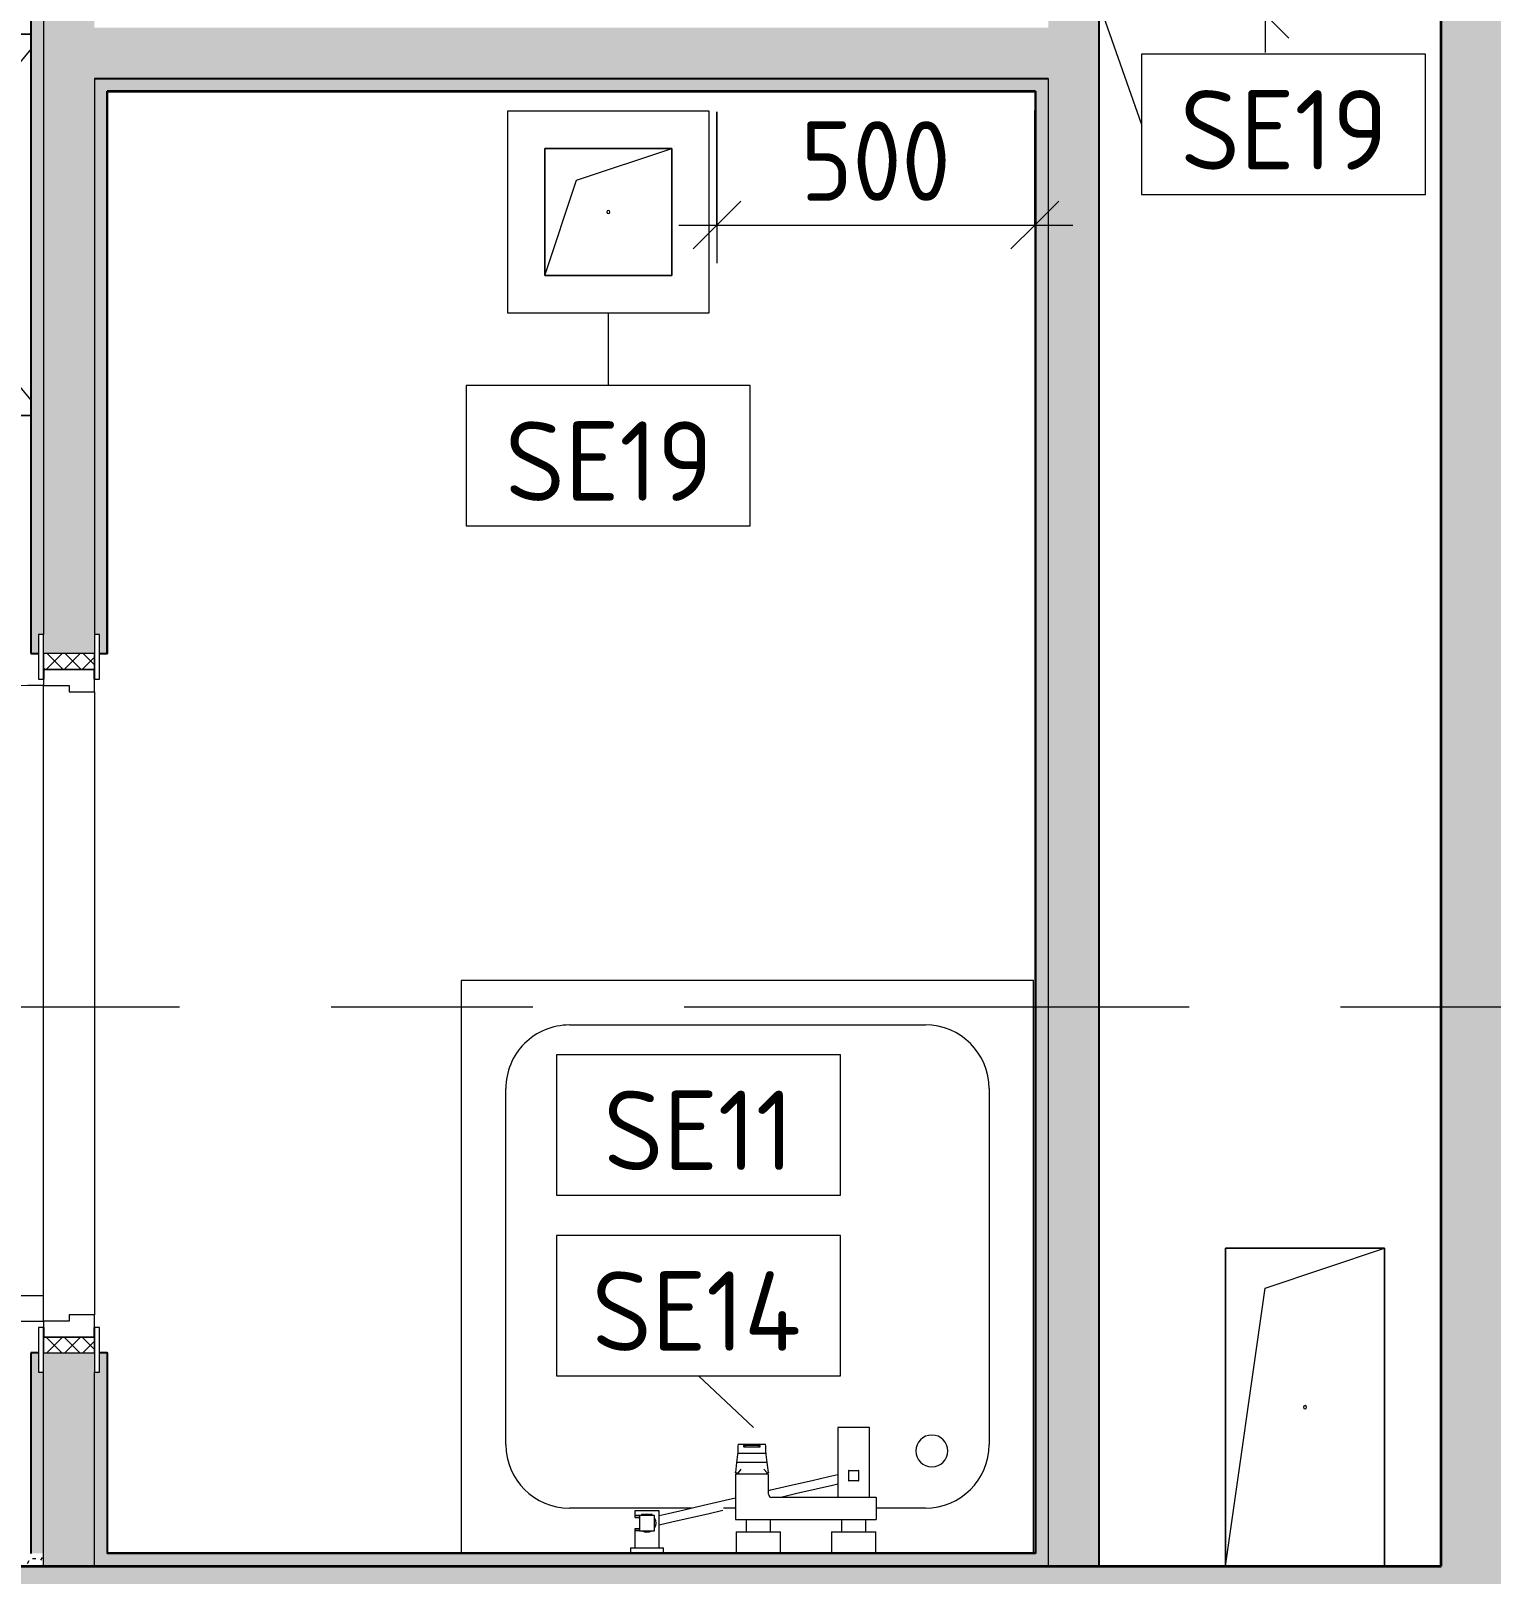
# Model space of a CAD drawing. Header units: millimetres. Extents: x 11693 to 241752, y -8553 to 29926.
# Drawn here: x 220334 to 222630, y 17257 to 19685 of the extents above; entities that cross this region are included whole.
import ezdxf

# ---------------------------------------------------------------- set-up
doc = ezdxf.new("R2010")
doc.units = ezdxf.units.MM
doc.linetypes.add('Осевая', pattern=[1587.5, 317.5, -238.125, 793.75, -238.125])
for name, color, linetype, lineweight in [('A-ANNO-DIMS', 7, 'Continuous', 9), ('A-ANNO-DIMS-50', 7, 'Continuous', 9), ('A-DOOR', 7, 'Continuous', 9), ('A-DOOR-1', 7, 'Continuous', 15), ('A-DOOR-FRAM', 7, 'Continuous', 15), ('A-DOOR-FRAM-1', 7, 'Continuous', 9), ('A-GENM', 7, 'Continuous', 9), ('A-WALL-2', 7, 'Continuous', 9), ('I-FURN', 7, 'Continuous', 9), ('I-WALL', 7, 'Continuous', 9), ('P-SANR-FIXT-IDEN', 7, 'Continuous', 9), ('Оси-2', 7, 'Осевая', 9)]:
    doc.layers.add(name, color=color, linetype=linetype, lineweight=lineweight)
for name, color, linetype, lineweight, true_color in [('A-DETL-GENF-1', 7, 'Continuous', 9, 0x4994b4), ('A-WALL-1', 7, 'Continuous', 25, 0x3c3c3c), ('A-WALL-3', 7, 'Continuous', 35, 0x3c3c3c), ('A-WALL-FNSH-1', 7, 'Continuous', 15, 0x3c3c3c), ('P-SANR-FIXT-1', 7, 'Continuous', 15, 0x4994b4)]:
    doc.layers.add(name, color=color, linetype=linetype, lineweight=lineweight, true_color=true_color)
doc.styles.add('GOST Common_1', font='GOST_Common.ttf', dxfattribs={"height": 125})
doc.styles.add('ISOCPEUR', font='isocpeur.ttf', dxfattribs={"width": 0.9, "height": 125})
doc.dimstyles.new('ISO-2_5_0_9К_БОЛЬШОЙ', dxfattribs={"dimscale": 304.8, "dimtxt": 124.497647, "dimasz": 0.246063, "dimexe": 0.19685, "dimexo": 0.492126, "dimgap": 0, "dimtad": 1, "dimdec": 0, "dimrnd": 10, "dimzin": 0, "dimdsep": 46, "dimtxsty": 'ISOCPEUR', "dimblk1": 'OBLIQUE', "dimblk2": 'OBLIQUE', "dimsah": 1, "dimcen": 0.09, "dimdle": 0.19685, "dimazin": 0, "dimtfac": 1, "dimtdec": 4, "dimtix": 1, "dimtmove": 0, "dimatfit": 3, "dimfxl": 1, "dimtvp": 1, "dimtolj": 1, "dimtzin": 0, "dimarcsym": 2})
pattern_1 = [(45, (133392.07, 0), (-28.51196, 28.51196), []), (45, (133420.583, 0), (-28.51196, 28.51196), [50.403, -10.081, 1.676, -8.404])]
pattern_2 = [(135, (133392.07, 0), (-37.717076, -37.717076), [53.34, -8.89, 1.778, -8.89]), (135, (133392.07, 37.694), (-37.717076, -37.717076), []), (50, (133392.07, 0), (63.763904, -5.57885), [6.667, -73.342]), (355, (133392.07, 0), (-12.334876, 66.869514), [5.334, -58.674]), (100.451, (133397.385, -0.465), (51.43036, 61.29098), [5.667, -62.332]), (46.184, (133392.07, 17.78), (94.87722, -14.714836), [10.001, -110.014]), (96.636, (133399.98, 16.55), (83.091155, 86.599305), [8.5, -93.497]), (351.184, (133392.07, 17.78), (83.09204, 86.59928), [8.001, -88.011]), (21, (133400.96, 13.335), (53.064487, -35.792726), [6.667, -73.342]), (326, (133400.96, 13.335), (21.63066, 64.46546), [5.334, -58.674]), (71.451, (133405.38, 10.35), (74.69646, 28.672367), [5.667, -62.332]), (37.5, (133392.07, 0), (1.080413, 29.594271), [1.676, -56.286, 1.676, -57.887, -58.896]), (37.5, (133392.07, 0), (1.080413, 29.594271), [-117.526, 1.676, -57.22]), (7.5, (133392.07, 0), (23.386368, 35.063507), [1.676, -32.283, 1.676, -54.953, -22.447]), (7.5, (133392.07, 0), (23.386368, 35.063507), [-90.589, 1.676, -20.771]), (327.5, (133372.246, 0), (47.456567, -2.0054684), [1.676, -20.549, 1.676, -67.666, -92.011]), (327.5, (133372.246, 0), (47.456567, -2.0054684), [-91.567, 1.676, -90.335]), (317.5, (133363.356, 0), (51.844948, 8.89904), [1.676, -27.216, 1.676, -44.374, -65.341]), (317.5, (133363.356, 0), (51.844948, 8.89904), [-74.943, 1.676, -63.665])]
pattern_3 = [(0, (133392.07, 0), (60.96, 15.24), [5.029, -40.691, 5.029, -40.691, -243.84]), (0, (133392.07, 0), (60.96, 15.24), [-91.44, 5.029, -86.411, 5.029, -40.691, -106.68]), (0, (133392.07, 0), (60.96, 15.24), [-228.6, 5.029, -25.451, 5.029, -71.171]), (120, (133414.93, 7.62), (-43.6782272, 45.1729086), [5.029, -40.691, 5.029, -40.691, -243.84]), (120, (133414.93, 7.62), (-43.6782272, 45.1729086), [-91.44, 5.029, -86.411, 5.029, -40.691, -106.68]), (120, (133414.93, 7.62), (-43.6782272, 45.1729086), [-228.6, 5.029, -25.451, 5.029, -71.171]), (240, (133422.55, 38.1), (-17.2817728, -60.4129086), [5.029, -40.691, 5.029, -40.691, -243.84]), (240, (133422.55, 38.1), (-17.2817728, -60.4129086), [-91.44, 5.029, -86.411, 5.029, -40.691, -106.68]), (240, (133422.55, 38.1), (-17.2817728, -60.4129086), [-228.6, 5.029, -25.451, 5.029, -71.171])]

# ---------------------------------------------------------------- blocks, each defined once
blk = doc.blocks.new('SND_Aquanet_Душевой поддон_HX108_Квадратный_С опорами_Сантехкомплект__$ - 900х900-30658251-Фрагмент 2_7')
at = {"layer": 'P-SANR-FIXT-1'}
for p, q in [((-202, 450), (-450, 450)), ((-450, 450), (-450, -450)), ((-52, 450), (-132, 450)), ((132.2, 450), (18, 450)), ((450, 450), (183.8, 450)), ((450, -450), (450, 450)), ((-280, 380), (-203, 380)), ((19, 380), (37.7, 380)), ((87.8, 380), (280, 380)), ((-380, -280), (-380, 280)), ((380, 280), (380, -280)), ((280, -380), (-280, -380)), ((-450, -450), (450, -450))]:
    blk.add_line(p, q, dxfattribs=at)
for centre, radius, start, end in [((-280, 280), 100, 90, 180), ((280, 280), 100, 0, 90), ((-290, 290), 25, 90, 270), ((-290, 290), 25, 270, 90), ((-280, -280), 100, 180, 270), ((280, -280), 100, 270, 0)]:
    blk.add_arc(centre, radius, start, end, dxfattribs=at)
blk = doc.blocks.new('110_Дверь_СКБ_1Ст_Внутренняя1 - Д-3 _п_ 1100x2100h_много всего-32422909-Фрагмент 2_7')
at = {"layer": 'A-DOOR'}
h = blk.add_hatch(dxfattribs=at)
h.set_pattern_fill('FP_85', color=256, style=0, pattern_type=2)
h.set_pattern_definition([(135, (1751.41, 104.685), (-14.14214, -14.14214), []), (225, (1751.41, 104.685), (14.14214, -14.14214), [])])
h.paths.add_polyline_path([(537.5, 40), (537.5, -40), (562.5, -40), (562.5, 40)])
at = {"layer": 'A-DOOR-FRAM-1'}
h = blk.add_hatch(dxfattribs=at)
h.set_pattern_fill('FP_86', color=256, style=0, pattern_type=2)
h.set_pattern_definition([(45, (-371.384, 104.685), (-14.1421, 14.1421), []), (135, (-371.384, 104.685), (-14.1421, -14.1421), [])])
h.paths.add_polyline_path([(-537.5, 40), (-537.5, -40), (-512.5, -40), (-512.5, 40)])
at = {"layer": 'A-DOOR'}
blk.add_arc((-487.5, 40), 1000, 360, 90, dxfattribs=at)
at = {"layer": 'A-DOOR-1'}
for p, q in [((-487.5, 1040), (-487.5, 40)), ((-447.5, 1040), (-487.5, 1040)), ((-447.5, 40), (-447.5, 1040)), ((-487.5, 40), (-447.5, 40))]:
    blk.add_line(p, q, dxfattribs=at)
at = {"layer": 'A-DOOR-FRAM'}
for p, q in [((-497.5, 48), (-567.5, 48)), ((-567.5, 48), (-567.5, 40)), ((-567.5, 40), (-497.5, 40)), ((-512.5, 40), (-537.5, 40)), ((-537.5, 40), (-537.5, -40)), ((-487.5, 40), (-512.5, 40)), ((-512.5, 40), (-512.5, -40)), ((-512.5, -40), (-512.5, 40)), ((-497.5, 40), (-512.5, 40)), ((-512.5, 40), (-512.5, 39)), ((-512.5, 39), (-497.5, 39)), ((-497.5, 40), (-497.5, 48)), ((-497.5, 39), (-497.5, 40)), ((-487.5, 0), (-487.5, 40)), ((512.5, 40), (512.5, 0)), ((537.5, 40), (512.5, 40)), ((592.5, 48), (522.5, 48)), ((522.5, 48), (522.5, 40)), ((537.5, 40), (522.5, 40)), ((522.5, 40), (522.5, 39)), ((522.5, 40), (592.5, 40)), ((522.5, 39), (537.5, 39)), ((537.5, -40), (537.5, 40)), ((562.5, 40), (537.5, 40)), ((537.5, 40), (537.5, -40)), ((537.5, 39), (537.5, 40)), ((562.5, -40), (562.5, 40)), ((592.5, 40), (592.5, 48)), ((-477.5, 0), (-487.5, 0)), ((-477.5, -40), (-477.5, 0)), ((512.5, 0), (502.5, 0)), ((502.5, 0), (502.5, -40)), ((-497.5, -40), (-567.5, -40)), ((-567.5, -40), (-567.5, -48)), ((-567.5, -48), (-497.5, -48)), ((-537.5, -40), (-512.5, -40)), ((-497.5, -39), (-512.5, -39)), ((-512.5, -39), (-512.5, -40)), ((-512.5, -40), (-477.5, -40)), ((-512.5, -40), (-497.5, -40)), ((-497.5, -40), (-497.5, -39)), ((-497.5, -48), (-497.5, -40)), ((502.5, -40), (537.5, -40)), ((537.5, -39), (522.5, -39)), ((522.5, -39), (522.5, -40)), ((522.5, -40), (537.5, -40)), ((592.5, -40), (522.5, -40)), ((522.5, -40), (522.5, -48)), ((522.5, -48), (592.5, -48)), ((537.5, -40), (537.5, -39)), ((537.5, -40), (562.5, -40)), ((592.5, -48), (592.5, -40))]:
    blk.add_line(p, q, dxfattribs=at)
blk = doc.blocks.new('GM_Отверстие прямоугольное _в плите_ - Отверстие-21613015-Фрагмент 2_7')
at = {"layer": 'A-GENM'}
for p, q in [((-125, -250), (-125, 250)), ((-125, 250), (125, 250)), ((125, 250), (-125, 250)), ((-125, 250), (-125, -250)), ((-62.5, 187.5), (125, 250)), ((125, 250), (125, -250)), ((125, -250), (125, 250)), ((-125, -250), (-62.5, 187.5))]:
    blk.add_line(p, q, dxfattribs=at)
for start, end in [(360, 180), (180, 360)]:
    blk.add_arc((0, 0), 2.5, start, end, dxfattribs=at)
blk = doc.blocks.new('GM_Отверстие прямоугольное _в плите_ - Отверстие-V299-Фрагмент 2_7')
at = {"layer": 'A-GENM'}
for p, q in [((-100, -100), (-100, 100)), ((-100, 100), (100, 100)), ((100, 100), (-100, 100)), ((-100, 100), (-100, -100)), ((-50, 50), (100, 100)), ((100, 100), (100, -100)), ((100, -100), (100, 100)), ((-100, -100), (-50, 50)), ((100, -100), (-100, -100)), ((-100, -100), (100, -100))]:
    blk.add_line(p, q, dxfattribs=at)
for start, end in [(360, 180), (180, 360)]:
    blk.add_arc((0, 0), 2.5, start, end, dxfattribs=at)
blk = doc.blocks.new('Шкаф параметрический - 1_151-26337211-Фрагмент 2_7')
at = {"layer": 'I-FURN'}
for p, q in [((0, -500), (576, -20)), ((0, -20), (0, -500)), ((0, -500), (0, -20)), ((24, -20), (600, -500)), ((600, -500), (600, -20)), ((600, -20), (600, -500)), ((0, -500), (600, -500)), ((600, -500), (0, -500))]:
    blk.add_line(p, q, dxfattribs=at)
blk = doc.blocks.new('Plumbing_Drainage_hansgrohe_56248XXX-RainDrain-Point-Complete-set-po - 800 Stainless Steel Optic-V301-Фрагмент 2_7')
at = {"layer": 'A-DETL-GENF-1'}
for p, q in [((158.5, 158.5), (-158.5, 158.5)), ((-158.5, 158.5), (-158.5, -158.5)), ((158.5, -158.5), (158.5, 158.5)), ((-158.5, -158.5), (158.5, -158.5))]:
    blk.add_line(p, q, dxfattribs=at)
blk = doc.blocks.new('Смеситель для ванны с душевым гарнитуром - Смеситель для ванны с душевым гарнитуром-30756537-Фрагмент 2_7')
at = {"layer": 'P-SANR-FIXT-1'}
for p, q in [((88210.7, 17487.8), (88210.7, 17378.3)), ((88260.2, 17488.3), (88211.2, 17488.3)), ((88260.7, 17378.3), (88260.7, 17487.8)), ((88054.2, 17462.1), (88053.7, 17458.6)), ((88053.7, 17458.6), (88053.7, 17449.8)), ((88054.2, 17462.1), (88097.3, 17462.1)), ((88063.2, 17457.5), (88063.2, 17459.9)), ((88065.3, 17460.2), (88086.1, 17460.2)), ((88065.3, 17460.2), (88065.3, 17457.2)), ((88086.1, 17457.2), (88065.3, 17457.2)), ((88086.1, 17460.2), (88086.1, 17457.2)), ((88088.2, 17458.1), (88087.4, 17458.1)), ((88088.2, 17459.9), (88088.2, 17457.5)), ((88097.7, 17458.6), (88097.3, 17462.1)), ((88097.7, 17449.8), (88097.7, 17458.6)), ((88051.7, 17433), (88049.8, 17417.4)), ((88053.3, 17445.9), (88051.7, 17433)), ((88099.7, 17433), (88051.7, 17433)), ((88053.5, 17447.4), (88053.3, 17445.9)), ((88053.8, 17449.8), (88053.5, 17447.4)), ((88097.9, 17447.4), (88053.5, 17447.4)), ((88097.9, 17447.4), (88097.7, 17449.8)), ((88098.1, 17445.9), (88097.9, 17447.4)), ((88099.7, 17433), (88098.1, 17445.9)), ((88101.6, 17417.4), (88099.7, 17433)), ((88049.7, 17413.8), (88049.7, 17344.3)), ((88049.7, 17413.8), (88049.7, 17344.3)), ((88049.8, 17416.6), (88049.8, 17417.4)), ((88049.8, 17416.6), (88054.9, 17416.6)), ((88100.7, 17414.8), (88050.7, 17414.8)), ((88100.7, 17414.8), (88050.7, 17414.8)), ((88053.1, 17414.8), (88058.6, 17422.5)), ((88098.7, 17416.6), (88101.6, 17416.6)), ((88101.6, 17417.4), (88101.6, 17416.6)), ((88101.7, 17383.3), (88101.7, 17413.8)), ((88101.7, 17383.3), (88101.7, 17413.8)), ((88227.7, 17420.3), (88227.7, 17404.3)), ((88227.9, 17420.3), (88227.7, 17420.3)), ((88227.7, 17420.3), (88228.2, 17420.3)), ((88228.2, 17420.3), (88243.2, 17420.3)), ((88243.2, 17420.3), (88243.7, 17420.3)), ((88243.7, 17420.3), (88243.6, 17420.3)), ((88243.7, 17404.3), (88243.7, 17420.3)), ((88228.2, 17404.3), (88227.7, 17404.3)), ((88227.7, 17404.3), (88227.9, 17404.3)), ((88243.2, 17404.3), (88228.2, 17404.3)), ((88243.7, 17404.3), (88243.2, 17404.3)), ((88243.6, 17404.3), (88243.7, 17404.3)), ((87930, 17357), (87891.5, 17357)), ((87891.5, 17357), (87891.5, 17349.5)), ((87930, 17299), (87930, 17357)), ((88049.7, 17361.9), (88046.7, 17361.3)), ((88270.7, 17378.3), (88106.7, 17378.3)), ((88270.7, 17378.3), (88106.7, 17378.3)), ((88271.7, 17344.3), (88271.7, 17377.3)), ((88271.7, 17344.3), (88271.7, 17377.3)), ((87898.7, 17349.5), (87891.5, 17349.5)), ((87891.5, 17349.5), (87891.5, 17347.3)), ((87891.5, 17349.5), (87898.7, 17349.5)), ((87892, 17346.8), (87898.7, 17346.8)), ((87922.7, 17349.8), (87898.7, 17349.8)), ((87898.7, 17349.8), (87898.7, 17325.8)), ((87902.3, 17351.3), (87902.3, 17349.8)), ((87902.3, 17351.3), (87902.3, 17349.8)), ((87902.3, 17351.3), (87902.3, 17349.8)), ((87902.3, 17351.3), (87902.3, 17349.8)), ((87902.3, 17351.3), (87902.3, 17349.8)), ((87902.3, 17351.3), (87902.3, 17349.8)), ((87902.3, 17351.3), (87902.3, 17349.8)), ((87902.3, 17351.3), (87902.3, 17349.8)), ((87902.3, 17351.3), (87905.5, 17351.3)), ((87905.5, 17351.3), (87902.3, 17351.3)), ((87902.3, 17351.3), (87905.5, 17351.3)), ((87905.5, 17351.3), (87902.3, 17351.3)), ((87902.3, 17351.3), (87905.5, 17351.3)), ((87905.5, 17351.3), (87902.3, 17351.3)), ((87902.3, 17351.3), (87905.5, 17351.3)), ((87905.5, 17351.3), (87902.3, 17351.3)), ((87902.3, 17351.3), (87905.5, 17351.3)), ((87905.5, 17351.3), (87902.3, 17351.3)), ((87902.3, 17351.3), (87905.5, 17351.3)), ((87905.5, 17351.3), (87902.3, 17351.3)), ((87902.3, 17351.3), (87905.5, 17351.3)), ((87905.5, 17351.3), (87902.3, 17351.3)), ((87902.3, 17351.3), (87905.5, 17351.3)), ((87905.5, 17351.3), (87902.3, 17351.3)), ((87905.5, 17349.8), (87905.5, 17351.3)), ((87905.5, 17349.8), (87905.5, 17351.3)), ((87905.5, 17349.8), (87905.5, 17351.3)), ((87905.5, 17349.8), (87905.5, 17351.3)), ((87905.5, 17349.8), (87905.5, 17351.3)), ((87905.5, 17349.8), (87905.5, 17351.3)), ((87905.5, 17349.8), (87905.5, 17351.3)), ((87905.5, 17349.8), (87905.5, 17351.3)), ((87906.9, 17351.3), (87906.9, 17349.8)), ((87906.9, 17351.3), (87906.9, 17349.8)), ((87906.9, 17351.3), (87906.9, 17349.8)), ((87906.9, 17351.3), (87906.9, 17349.8)), ((87906.9, 17351.3), (87906.9, 17349.8)), ((87906.9, 17351.3), (87906.9, 17349.8)), ((87906.9, 17351.3), (87906.9, 17349.8)), ((87906.9, 17351.3), (87906.9, 17349.8)), ((87906.9, 17351.3), (87910.1, 17351.3)), ((87910.1, 17351.3), (87906.9, 17351.3)), ((87906.9, 17351.3), (87910.1, 17351.3)), ((87910.1, 17351.3), (87906.9, 17351.3)), ((87906.9, 17351.3), (87910.1, 17351.3)), ((87910.1, 17351.3), (87906.9, 17351.3)), ((87906.9, 17351.3), (87910.1, 17351.3)), ((87910.1, 17351.3), (87906.9, 17351.3)), ((87906.9, 17351.3), (87910.1, 17351.3)), ((87910.1, 17351.3), (87906.9, 17351.3)), ((87906.9, 17351.3), (87910.1, 17351.3)), ((87910.1, 17351.3), (87906.9, 17351.3)), ((87906.9, 17351.3), (87910.1, 17351.3)), ((87910.1, 17351.3), (87906.9, 17351.3)), ((87906.9, 17351.3), (87910.1, 17351.3)), ((87910.1, 17351.3), (87906.9, 17351.3)), ((87910.1, 17349.8), (87910.1, 17351.3)), ((87910.1, 17349.8), (87910.1, 17351.3)), ((87910.1, 17349.8), (87910.1, 17351.3)), ((87910.1, 17349.8), (87910.1, 17351.3)), ((87910.1, 17349.8), (87910.1, 17351.3)), ((87910.1, 17349.8), (87910.1, 17351.3)), ((87910.1, 17349.8), (87910.1, 17351.3)), ((87910.1, 17349.8), (87910.1, 17351.3)), ((87911.4, 17351.3), (87911.4, 17349.8)), ((87911.4, 17351.3), (87911.4, 17349.8)), ((87911.4, 17351.3), (87911.4, 17349.8)), ((87911.4, 17351.3), (87911.4, 17349.8)), ((87911.4, 17351.3), (87911.4, 17349.8)), ((87911.4, 17351.3), (87911.4, 17349.8)), ((87911.4, 17351.3), (87911.4, 17349.8)), ((87911.4, 17351.3), (87911.4, 17349.8)), ((87911.4, 17351.3), (87914.6, 17351.3)), ((87914.6, 17351.3), (87911.4, 17351.3)), ((87911.4, 17351.3), (87914.6, 17351.3)), ((87914.6, 17351.3), (87911.4, 17351.3)), ((87911.4, 17351.3), (87914.6, 17351.3)), ((87914.6, 17351.3), (87911.4, 17351.3)), ((87911.4, 17351.3), (87914.6, 17351.3)), ((87914.6, 17351.3), (87911.4, 17351.3)), ((87911.4, 17351.3), (87914.6, 17351.3)), ((87914.6, 17351.3), (87911.4, 17351.3)), ((87911.4, 17351.3), (87914.6, 17351.3)), ((87914.6, 17351.3), (87911.4, 17351.3)), ((87911.4, 17351.3), (87914.6, 17351.3)), ((87914.6, 17351.3), (87911.4, 17351.3)), ((87911.4, 17351.3), (87914.6, 17351.3)), ((87914.6, 17351.3), (87911.4, 17351.3)), ((87914.6, 17349.8), (87914.6, 17351.3)), ((87914.6, 17349.8), (87914.6, 17351.3)), ((87914.6, 17349.8), (87914.6, 17351.3)), ((87914.6, 17349.8), (87914.6, 17351.3)), ((87914.6, 17349.8), (87914.6, 17351.3)), ((87914.6, 17349.8), (87914.6, 17351.3)), ((87914.6, 17349.8), (87914.6, 17351.3)), ((87914.6, 17349.8), (87914.6, 17351.3)), ((87915.9, 17351.3), (87915.9, 17349.8)), ((87915.9, 17351.3), (87915.9, 17349.8)), ((87915.9, 17351.3), (87915.9, 17349.8)), ((87915.9, 17351.3), (87915.9, 17349.8)), ((87915.9, 17351.3), (87915.9, 17349.8)), ((87915.9, 17351.3), (87915.9, 17349.8)), ((87915.9, 17351.3), (87915.9, 17349.8)), ((87915.9, 17351.3), (87915.9, 17349.8)), ((87915.9, 17351.3), (87919.1, 17351.3)), ((87919.1, 17351.3), (87915.9, 17351.3)), ((87915.9, 17351.3), (87919.1, 17351.3)), ((87919.1, 17351.3), (87915.9, 17351.3)), ((87915.9, 17351.3), (87919.1, 17351.3)), ((87919.1, 17351.3), (87915.9, 17351.3)), ((87915.9, 17351.3), (87919.1, 17351.3)), ((87919.1, 17351.3), (87915.9, 17351.3)), ((87915.9, 17351.3), (87919.1, 17351.3)), ((87919.1, 17351.3), (87915.9, 17351.3)), ((87915.9, 17351.3), (87919.1, 17351.3)), ((87919.1, 17351.3), (87915.9, 17351.3)), ((87915.9, 17351.3), (87919.1, 17351.3)), ((87919.1, 17351.3), (87915.9, 17351.3)), ((87915.9, 17351.3), (87919.1, 17351.3)), ((87919.1, 17351.3), (87915.9, 17351.3)), ((87919.1, 17349.8), (87919.1, 17351.3)), ((87919.1, 17349.8), (87919.1, 17351.3)), ((87919.1, 17349.8), (87919.1, 17351.3)), ((87919.1, 17349.8), (87919.1, 17351.3)), ((87919.1, 17349.8), (87919.1, 17351.3)), ((87919.1, 17349.8), (87919.1, 17351.3)), ((87919.1, 17349.8), (87919.1, 17351.3)), ((87919.1, 17349.8), (87919.1, 17351.3)), ((87922.7, 17325.8), (87922.7, 17349.8)), ((88050.7, 17343.3), (88270.7, 17343.3)), ((88050.7, 17343.3), (88270.7, 17343.3)), ((88066.5, 17343.3), (88066.5, 17324)), ((88105, 17324), (88105, 17343.3)), ((88216.5, 17343.3), (88216.5, 17324)), ((88255, 17324), (88255, 17343.3)), ((87891.5, 17328.3), (87891.5, 17326.3)), ((87891.5, 17326.3), (87898.7, 17326.3)), ((87898.7, 17326.3), (87891.5, 17326.3)), ((87891.5, 17326.3), (87891.5, 17299)), ((87898.7, 17328.8), (87892, 17328.8)), ((87898.7, 17325.8), (87922.7, 17325.8)), ((88050.7, 17324), (88120.7, 17324)), ((88050.7, 17324), (88050.7, 17291)), ((88050.7, 17324), (88120.7, 17324)), ((88050.7, 17324), (88050.7, 17291)), ((88120.7, 17291), (88120.7, 17324)), ((88120.7, 17291), (88120.7, 17324)), ((88200.7, 17324), (88270.7, 17324)), ((88200.7, 17324), (88200.7, 17291)), ((88200.7, 17324), (88270.7, 17324)), ((88200.7, 17324), (88200.7, 17291)), ((88270.7, 17291), (88270.7, 17324)), ((88270.7, 17291), (88270.7, 17324)), ((87884.7, 17299), (87884.7, 17291)), ((87884.9, 17299), (87884.7, 17299)), ((87884.7, 17299), (87886.3, 17299)), ((87886.3, 17291), (87884.7, 17291)), ((87884.7, 17291), (87884.9, 17291)), ((87886.3, 17299), (87935.1, 17299)), ((87935.1, 17291), (87886.3, 17291)), ((87935.1, 17299), (87936.7, 17299)), ((87936.7, 17291), (87935.1, 17291)), ((87936.7, 17299), (87936.5, 17299)), ((87936.5, 17291), (87936.7, 17291)), ((87936.7, 17291), (87936.7, 17299)), ((88120.7, 17291), (88050.7, 17291)), ((88120.7, 17291), (88050.7, 17291)), ((88270.7, 17291), (88200.7, 17291)), ((88270.7, 17291), (88200.7, 17291))]:
    blk.add_line(p, q, dxfattribs=at)
at = {"layer": 'P-SANR-FIXT-1', "flags": 128}
for points in [[(88065.3, 17457.2), (88064.9, 17457.2), (88064.4, 17457.2), (88064, 17457.3), (88063.7, 17457.3), (88063.4, 17457.3), (88063.3, 17457.4), (88063.2, 17457.5)], [(88063.3, 17460), (88063.4, 17460), (88063.7, 17460.1), (88064, 17460.1), (88064.4, 17460.2), (88064.9, 17460.2), (88065.3, 17460.2)], [(88086.1, 17460.2), (88086.6, 17460.2), (88087, 17460.2), (88087.4, 17460.1), (88087.7, 17460.1), (88088, 17460), (88088.2, 17460)], [(88088.2, 17457.5), (88088.2, 17457.4), (88088, 17457.3), (88087.7, 17457.3), (88087.4, 17457.3), (88087, 17457.2), (88086.6, 17457.2), (88086.1, 17457.2)], [(88094.7, 17422.5), (88099.5, 17416.9), (88100.4, 17414.8)], [(88101.7, 17389.3), (88105.4, 17390.1), (88139.7, 17398), (88170.5, 17405), (88196.5, 17411), (88210.7, 17414.3)], [(88210.7, 17398.9), (88202.3, 17396.9), (88176.9, 17391.1), (88146.5, 17384.1), (88121, 17378.3)], [(87930, 17349.9), (87943.9, 17353.1), (87969.3, 17358.9), (87999.7, 17365.9), (88033.7, 17373.7), (88049.7, 17377.3)], [(88030.1, 17357.4), (88006.5, 17352), (87975.6, 17345), (87949.7, 17339), (87930, 17334.5)]]:
    blk.add_lwpolyline(points, dxfattribs=at)
at = {"layer": 'P-SANR-FIXT-1'}
for centre, radius, start, end in [((88211.2, 17487.8), 0.5, 90, 180), ((88260.2, 17487.8), 0.5, 0, 90), ((88050.7, 17413.8), 1, 90, 180), ((88050.7, 17413.8), 1, 90, 180), ((88100.7, 17413.8), 1, 0, 90), ((88100.7, 17413.8), 1, 0, 90), ((88106.7, 17383.3), 5, 180, 270), ((88106.7, 17383.3), 5, 180, 270), ((88270.7, 17377.3), 1, 0, 90), ((88270.7, 17377.3), 1, 0, 90), ((87892, 17347.3), 0.5, 180, 270), ((87910.7, 17337.8), 14.2, 58.3082, 122.0443), ((87910.7, 17337.8), 14.2, 58.3082, 122.0443), ((87910.7, 17337.8), 14.2, 328.2631, 31.8541), ((87910.7, 17337.8), 14.2, 328.2631, 31.8541), ((88050.7, 17344.3), 1, 180, 270), ((88050.7, 17344.3), 1, 180, 270), ((88270.7, 17344.3), 1, 270, 0), ((88270.7, 17344.3), 1, 270, 0), ((87892, 17328.3), 0.5, 90, 180), ((87910.7, 17337.8), 14.2, 238.1524, 301.7439), ((87910.7, 17337.8), 14.2, 238.1524, 301.7439)]:
    blk.add_arc(centre, radius, start, end, dxfattribs=at)
blk = doc.blocks.new('М_сантехническая_рамка1 - В рамке-30590747-Фрагмент 2_7')
at = {"layer": 'P-SANR-FIXT-IDEN'}
for p, q in [((4.293, 2.24), (-4.639, 2.24)), ((-4.639, 2.24), (-4.639, -2.178)), ((4.293, -2.178), (4.293, 2.24)), ((-4.639, -2.178), (4.293, -2.178))]:
    blk.add_line(p, q, dxfattribs=at)
blk = doc.blocks.new('DIMBLOCK57-Фрагмент 2_7')
at = {"layer": 'A-ANNO-DIMS-50'}
for p, q in [((222275, 20189.9), (222275, 19651)), ((222063.8, 20129.9), (222335, 20129.9)), ((222275, 20129.9), (222063.8, 20129.9)), ((222063.8, 19711), (222335, 19711)), ((222275, 19711), (222063.8, 19711))]:
    blk.add_line(p, q, dxfattribs=at)
at = {"layer": 'A-ANNO-DIMS-50', "lineweight": 20}
for p, q in [((222275, 20129.9), (222237.5, 20167.4)), ((222275, 20129.9), (222312.5, 20092.4)), ((222275, 19711), (222237.5, 19748.5)), ((222275, 19711), (222312.5, 19673.5))]:
    blk.add_line(p, q, dxfattribs=at)
at = {"layer": 'A-ANNO-DIMS-50', "color": 0, "insert": (222111.7, 19796), "char_height": 125, "width": 298.794, "attachment_point": 1, "rotation": 90, "line_spacing_factor": 1.149209, "style": 'ISOCPEUR'}
blk.add_mtext('420', dxfattribs=at)
blk = doc.blocks.new('_Oblique')
at = {"color": 0, "linetype": 'ByBlock', "lineweight": -2}
blk.add_line((-0.5, -0.5), (0.5, 0.5), dxfattribs=at)
blk = doc.blocks.new('DIMBLOCK58-Фрагмент 2_7')
at = {"layer": 'A-ANNO-DIMS-50'}
for p, q in [((221412.8, 19557.8), (221412.8, 19319.5)), ((221412.8, 19379.5), (221412.8, 19557.8)), ((221912.8, 19560), (221912.8, 19319.5)), ((221912.8, 19379.5), (221912.8, 19560)), ((221352.8, 19379.5), (221972.8, 19379.5))]:
    blk.add_line(p, q, dxfattribs=at)
at = {"layer": 'A-ANNO-DIMS-50', "lineweight": 20}
for p, q in [((221412.8, 19379.5), (221450.3, 19417)), ((221912.8, 19379.5), (221950.3, 19417)), ((221412.8, 19379.5), (221375.3, 19342)), ((221912.8, 19379.5), (221875.3, 19342))]:
    blk.add_line(p, q, dxfattribs=at)
at = {"layer": 'A-ANNO-DIMS-50', "color": 0, "insert": (221544.3, 19542.8), "char_height": 125, "width": 284.429, "attachment_point": 1, "line_spacing_factor": 1.149209, "style": 'ISOCPEUR'}
blk.add_mtext('500', dxfattribs=at)

msp = doc.modelspace()

# ---------------------------------------------------------------- hatches: boundary and pattern name
at = {"layer": 'I-WALL'}
h = msp.add_hatch(dxfattribs=at)
h.set_pattern_fill('FP_4', color=256, style=0, pattern_type=2)
h.set_pattern_definition(pattern_1)
h.paths.add_polyline_path([(222628.3, 17270), (222802.1, 17270), (222802.1, 21973.7), (222552.1, 21973.7), (222552.1, 17270)])
h = msp.add_hatch(dxfattribs=at)
h.set_pattern_fill('FP_10', color=256, style=0, pattern_type=2)
h.set_pattern_definition(pattern_3)
h.paths.add_polyline_path([(220345.8, 17290), (220353.8, 17290), (220353.8, 17575.4), (220345.8, 17575.4), (220345.8, 17605.4), (220333.8, 17605.4), (220333.8, 17290)])
h.paths.add_polyline_path([(220333.8, 18705.4), (220345.8, 18705.4), (220345.8, 18735.4), (220353.8, 18735.4), (220353.3, 19905.8), (220345.8, 19905.8), (220345.8, 19935.8), (220333.8, 19935.8), (220333.8, 19905.8)])
h.paths.add_polyline_path([(220345.8, 21035.8), (220345.8, 21065.8), (220353.8, 21065.8), (220353.8, 21335.8), (220333.8, 21335.8), (220333.8, 21035.8)])
h = msp.add_hatch(dxfattribs=at)
h.set_pattern_fill('FP_6', color=256, style=0, pattern_type=2)
h.set_pattern_definition(pattern_2)
h.paths.add_polyline_path([(220433.8, 17270), (220433.8, 17605.4), (220353.8, 17605.4), (220353.8, 17270), (220394.9, 17270)])
h.paths.add_polyline_path([(220353.8, 18705.4), (220433.8, 18705.4), (220433.8, 19935.8), (220353.8, 19935.8), (220353.8, 18735.4)])
h.paths.add_polyline_path([(220353.8, 21035.8), (220433.8, 21035.8), (220433.8, 21235.8), (220353.8, 21235.8), (220353.8, 21065.8)])
h = msp.add_hatch(dxfattribs=at)
h.set_pattern_fill('FP_6', color=256, style=0, pattern_type=2)
h.set_pattern_definition(pattern_2)
h.paths.add_polyline_path([(222013.8, 16180), (222013.8, 17050), (221933.8, 17050), (221933.8, 16180)])
h.paths.add_polyline_path([(221933.8, 17270), (222013.8, 17270), (222013.8, 21235.8), (221933.8, 21235.8), (221933.8, 17290)])
h = msp.add_hatch(dxfattribs=at)
h.set_pattern_fill('FP_6', color=256, style=0, pattern_type=2)
h.set_pattern_definition(pattern_2)
h.paths.add_polyline_path([(221933.8, 19610), (221933.8, 19690), (220433.8, 19690), (220433.8, 19610), (221735, 19610)])
h = msp.add_hatch(dxfattribs=at)
h.set_pattern_fill('FP_10', color=256, style=0, pattern_type=2)
h.set_pattern_definition(pattern_3)
h.paths.add_polyline_path([(221933.8, 19590), (221933.8, 19610), (220433.8, 19610), (220433.8, 19590), (221913.8, 19590)])
h = msp.add_hatch(dxfattribs=at)
h.set_pattern_fill('FP_10', color=256, style=0, pattern_type=2)
h.set_pattern_definition(pattern_3)
h.paths.add_polyline_path([(220433.8, 17270), (220453.8, 17270), (220453.8, 17605.4), (220441.8, 17605.4), (220441.8, 17575.4), (220433.8, 17575.4), (220433.8, 17530.5)])
h.paths.add_polyline_path([(220441.8, 18705.4), (220453.8, 18705.4), (220453.8, 19590), (220433.8, 19590), (220433.8, 18735.4), (220441.8, 18735.4)])
h = msp.add_hatch(dxfattribs=at)
h.set_pattern_fill('FP_10', color=256, style=0, pattern_type=2)
h.set_pattern_definition(pattern_3)
h.paths.add_polyline_path([(221933.8, 17290), (221933.8, 19590), (221913.8, 19590), (221913.8, 17290)])
h = msp.add_hatch(dxfattribs=at)
h.set_pattern_fill('FP_10', color=256, style=0, pattern_type=2)
h.set_pattern_definition(pattern_3)
h.paths.add_polyline_path([(220353.8, 17270), (220353.8, 17290), (218976, 17290), (218976, 17270), (219882.1, 17270)])
h = msp.add_hatch(dxfattribs=at)
h.set_pattern_fill('FP_10', color=256, style=0, pattern_type=2)
h.set_pattern_definition(pattern_3)
h.paths.add_polyline_path([(221933.8, 17270), (221933.8, 17290), (220453.8, 17290), (220453.8, 17270), (221735, 17270)])
h = msp.add_hatch(dxfattribs=at)
h.set_pattern_fill('FP_4', color=256, style=0, pattern_type=2)
h.set_pattern_definition(pattern_1)
h.paths.add_polyline_path([(225106.9, 17050), (225106.9, 17270), (219882.1, 17270), (219882.1, 17050), (224782.8, 17050)])

# ---------------------------------------------------------------- linework, layer by layer
at = {"layer": 'A-WALL-1'}
for p, q in [((222013.8, 17270), (222013.8, 21235.8)), ((220333.8, 19935.8), (220333.8, 18705.4)), ((220433.8, 19610), (221933.8, 19610)), ((220453.8, 18705.4), (220453.8, 19590)), ((221913.8, 19590), (220453.8, 19590)), ((221913.8, 19590), (221913.8, 17290)), ((220333.8, 18705.4), (220345.8, 18705.4)), ((220441.8, 18705.4), (220453.8, 18705.4)), ((220345.8, 17605.4), (220333.8, 17605.4)), ((220333.8, 17605.4), (220333.8, 17290)), ((220453.8, 17605.4), (220441.8, 17605.4)), ((220453.8, 17605.4), (220453.8, 17290)), ((221913.8, 17290), (220453.8, 17290))]:
    msp.add_line(p, q, dxfattribs=at)
at = {"layer": 'A-WALL-2'}
for p, q in [((220353.8, 19905.8), (220353.8, 18735.4)), ((220433.8, 19610), (220433.8, 18735.4)), ((221933.8, 19610), (221933.8, 17270)), ((220353.8, 17270), (220353.8, 17575.4)), ((220433.8, 17270), (220433.8, 17575.4))]:
    msp.add_line(p, q, dxfattribs=at)
at = {"layer": 'A-WALL-3'}
for p, q in [((222552.1, 17270), (222552.1, 21973.7)), ((218976, 17270), (222552.1, 17270))]:
    msp.add_line(p, q, dxfattribs=at)
at = {"layer": 'A-WALL-FNSH-1'}
for p, q in [((220454.8, 19589), (221912.8, 19589)), ((220454.8, 18705.4), (220454.8, 19589)), ((221912.8, 19589), (221912.8, 17291)), ((220453.8, 18705.4), (220454.8, 18705.4)), ((220454.8, 17605.4), (220453.8, 17605.4)), ((220454.8, 17291), (220454.8, 17605.4)), ((221912.8, 17291), (220454.8, 17291))]:
    msp.add_line(p, q, dxfattribs=at)
at = {"layer": 'I-WALL'}
for p, q in [((220353.8, 17695.4), (220353.8, 18655.4)), ((220433.8, 18645.4), (220433.8, 17665.4))]:
    msp.add_line(p, q, dxfattribs=at)
at = {"layer": 'P-SANR-FIXT-IDEN'}
for p, q in [((221987.3, 19802.3), (222080.5, 19537.9)), ((221242, 19241.2), (221242, 19127.3)), ((221470.3, 17488.3), (221383.6, 17569.4))]:
    msp.add_line(p, q, dxfattribs=at)
at = {"layer": 'Оси-2'}
msp.add_line((219218.4, 18150), (223856.9, 18150), dxfattribs=at)

# ---------------------------------------------------------------- block references
at = {"layer": 'A-DOOR', "rotation": 90}
msp.add_blockref('110_Дверь_СКБ_1Ст_Внутренняя1 - Д-3 _п_ 1100x2100h_много всего-32422909-Фрагмент 2_7', (220393.8, 18142.9), dxfattribs=at)
at = {"layer": 'A-GENM'}
for name, p in [('GM_Отверстие прямоугольное _в плите_ - Отверстие-V299-Фрагмент 2_7', (221242.1, 19400)), ('GM_Отверстие прямоугольное _в плите_ - Отверстие-21613015-Фрагмент 2_7', (222337.8, 17520))]:
    msp.add_blockref(name, p, dxfattribs=at)
at = {"layer": 'I-FURN', "rotation": 269.9999999999999}
msp.add_blockref('Шкаф параметрический - 1_151-26337211-Фрагмент 2_7', (220353.8, 19680), dxfattribs=at)
at = {"layer": 'P-SANR-FIXT-1'}
for name, p in [('Plumbing_Drainage_hansgrohe_56248XXX-RainDrain-Point-Complete-set-po - 800 Stainless Steel Optic-V301-Фрагмент 2_7', (221242.1, 19400)), ('Смеситель для ванны с душевым гарнитуром - Смеситель для ванны с душевым гарнитуром-30756537-Фрагмент 2_7', (133392.1, 0))]:
    msp.add_blockref(name, p, dxfattribs=at)
at = {"layer": 'P-SANR-FIXT-1', "rotation": 180}
msp.add_blockref('SND_Aquanet_Душевой поддон_HX108_Квадратный_С опорами_Сантехкомплект__$ - 900х900-30658251-Фрагмент 2_7', (221460.8, 17741.3), dxfattribs=at)
at = {"layer": 'P-SANR-FIXT-IDEN', "xscale": 49.99999999999998, "yscale": 49.99999999999998, "zscale": 49.99999999999998}
for p in [(222312.4, 19536.4), (221250.6, 19015.3), (221392.3, 17962.6), (221392.3, 17678.3)]:
    msp.add_blockref('М_сантехническая_рамка1 - В рамке-30590747-Фрагмент 2_7', p, dxfattribs=at)

# ---------------------------------------------------------------- texts
at = {"layer": 'P-SANR-FIXT-IDEN', "char_height": 125, "attachment_point": 1, "style": 'GOST Common_1'}
for s, insert, width in [('SE19', (222141.4, 19591.8), 412.869), ('SE19', (221079.6, 19070.7), 412.869), ('SE11', (221234.5, 18018), 380.802), ('SE14', (221216.2, 17733.7), 424.894)]:
    msp.add_mtext(s, dxfattribs=dict(at, insert=insert, width=width))

# ---------------------------------------------------------------- dimensions: what is measured, and where the dimension line sits
at = {"layer": 'A-ANNO-DIMS'}
dim = msp.add_linear_dim(base=(222275, 19711), p1=(221913.8, 20129.9), p2=(221913.8, 19711), angle=90, dimstyle='ISO-2_5_0_9К_БОЛЬШОЙ', override={"dimpost": '<>', "dimfxl": 418.914159}, dxfattribs=at)
dim.commit()
dim.dimension.update_dxf_attribs({"geometry": 'DIMBLOCK57-Фрагмент 2_7', "text_midpoint": (222212.5, 19920.5)})
dim = msp.add_linear_dim(base=(221912.8, 19379.5), p1=(221412.8, 19707.8), p2=(221912.8, 19710), dimstyle='ISO-2_5_0_9К_БОЛЬШОЙ', override={"dimpost": '<>', "dimfxl": 500.004731}, dxfattribs=at)
dim.commit()
dim.dimension.update_dxf_attribs({"geometry": 'DIMBLOCK58-Фрагмент 2_7', "text_midpoint": (221662.8, 19442)})

doc.saveas('drawing.dxf')
